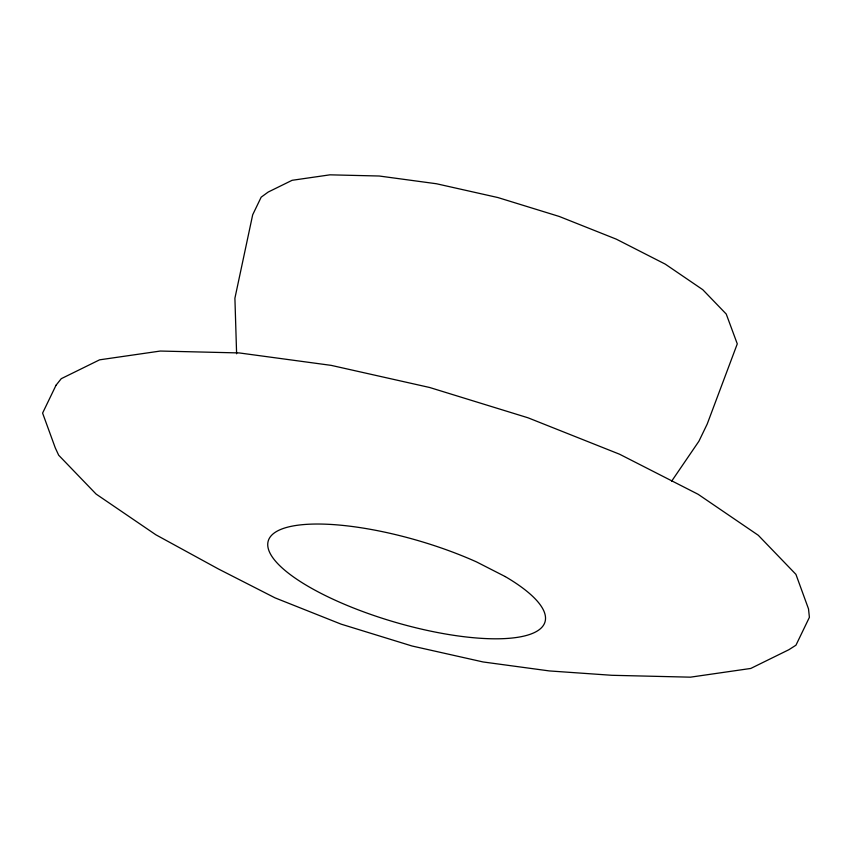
<?xml version="1.0" encoding="UTF-8"?>
<svg xmlns="http://www.w3.org/2000/svg" width="852" height="852" viewBox="0 0 852 852"><rect width="100%" height="100%" fill="white"/><g stroke="black" fill="none" stroke-linecap="round" stroke-linejoin="round"><path stroke-width="1.28" d="M671.6 481.252L698.938 441.187L707.213 424.03L737.278 343.867L726.245 314.058L702.772 289.691L665.274 264.141L616.316 239.167L559.221 216.451L497.877 197.547L436.48 183.755L379.215 176.013L329.969 174.83L292.098 180.304L268.199 192.051L261.17 197.174L252.682 214.789L234.907 298.221L236.611 353.793M56.04 385.232L42.6 413.092L55.295 447.918L58.681 455.213L96.095 494.064L155.873 534.79L218.4 568.966L275.047 597.87L341.098 624.143L412.059 646.008L483.095 661.961L549.348 670.929L611.906 675.295L690.418 677.17L750.772 668.447L788.877 649.714L795.96 645.198L809.4 617.338L808.516 608.903L795.928 574.365L758.28 535.28L698.139 494.298L619.596 454.233L528.027 417.799L429.642 387.49L331.172 365.37L239.316 352.941L160.325 351.045L99.599 359.832L61.259 378.682L56.04 385.232M505.225 576.57L476.545 561.926A144.19 42.398 16.3 0 0 268.305 540.743A144.19 42.398 16.3 0 0 453.658 635.304A144.19 42.398 16.3 0 0 505.225 576.57"/></g></svg>
